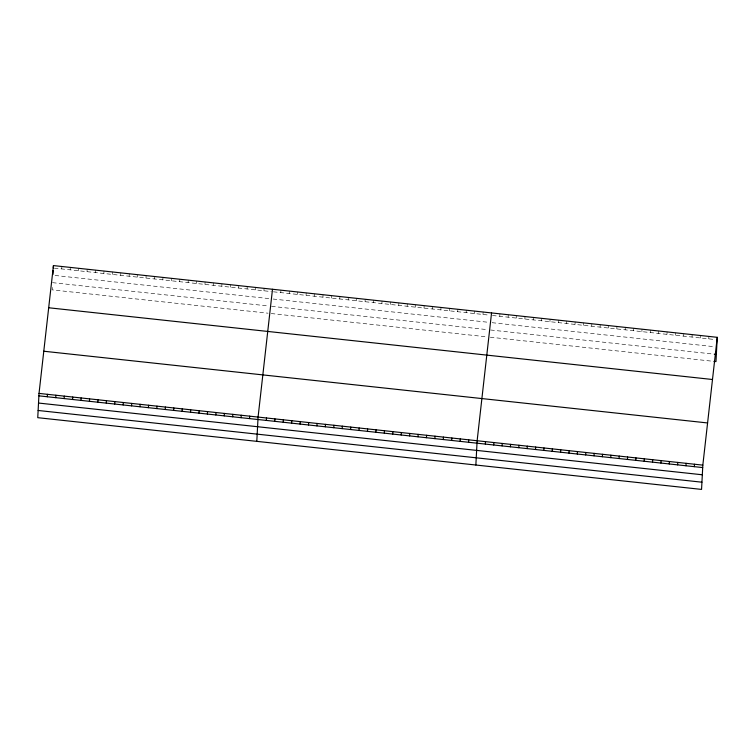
<?xml version="1.0" encoding="UTF-8"?>
<svg xmlns="http://www.w3.org/2000/svg" width="755" height="755" viewBox="0 0 755 755"><rect width="100%" height="100%" fill="white"/><g stroke="black" fill="none" stroke-linecap="round" stroke-linejoin="round"><path stroke-width="0.57" stroke-dasharray="3.77 2.83" d="M52.293 287.466L52.17 289.873L268.072 313.202M61.74 268.94L61.872 266.506M70.168 269.856L70.291 267.412M78.596 270.762L78.718 268.318M87.014 271.677L87.146 269.233M95.441 272.583L95.574 270.139M103.869 273.499L103.992 271.054M112.297 274.405L112.419 271.96M120.715 275.32L120.847 272.876M129.143 276.226L129.275 273.782M137.57 277.142L137.693 274.697M145.989 278.048L146.121 275.603M154.416 278.963L154.548 276.519M162.844 279.869L162.976 277.425M171.272 280.784L171.394 278.34M179.69 281.69L179.822 279.246M188.118 282.606L188.25 280.162M196.545 283.512L196.668 281.068M204.973 284.427L205.096 281.983M213.391 285.333L213.523 282.889M221.819 286.239L221.951 283.805M230.247 287.155L230.369 284.711M238.674 288.061L238.797 285.616M247.093 288.976L247.225 286.532M255.52 289.882L255.652 287.438M263.948 290.798L264.071 288.353M280.794 292.619L280.926 290.175M289.222 293.525L289.354 291.081M297.649 294.441L297.772 291.996M306.077 295.347L306.2 292.902M314.495 296.262L314.627 293.818M322.923 297.168L323.055 294.724M331.351 298.083L331.473 295.639M339.778 298.989L339.901 296.545M348.197 299.905L348.329 297.461M356.624 300.811L356.756 298.367M365.052 301.717L365.175 299.282M373.47 302.632L373.602 300.188M381.898 303.538L382.03 301.103M390.326 304.454L390.458 302.009M398.753 305.36L398.876 302.915M407.171 306.275L407.304 303.831M415.599 307.181L415.731 304.737M424.027 308.097L424.15 305.652M432.455 309.003L432.577 306.558M440.873 309.918L441.005 307.474M449.3 310.824L449.433 308.38M457.728 311.739L457.851 309.295M466.156 312.645L466.279 310.201M474.574 313.561L474.706 311.117M483.002 314.467L483.134 312.023M499.791 316.279L499.914 313.835M508.143 317.185L508.275 314.741M516.505 318.091L516.637 315.647M524.867 318.988L524.989 316.543M533.219 319.893L533.351 317.449M541.58 320.8L541.712 318.355M549.942 321.705L550.065 319.261M558.304 322.602L558.426 320.158M566.656 323.508L566.788 321.064M575.017 324.414L575.15 321.97M583.379 325.311L583.502 322.866M591.741 326.217L591.863 323.772M600.093 327.123L600.225 324.678M608.455 328.029L608.587 325.584M616.816 328.925L616.939 326.481M625.168 329.831L625.3 327.387M633.53 330.737L633.662 328.293M641.892 331.634L642.014 329.199M650.253 332.54L650.376 330.095M658.605 333.446L658.737 331.001M666.967 334.352L667.099 331.907M675.329 335.248L675.451 332.804M683.69 336.154L683.813 333.71M692.042 337.06L692.175 334.616M700.404 337.957L700.536 335.522M708.766 338.863L708.888 336.419M54.369 268.148L271.319 291.59M273.423 291.817L489.325 315.146M492.477 315.496L715.032 339.542M55.049 275.471L269.884 298.687M273.046 299.027L488.947 322.357M492.1 322.696L714.655 346.743M52.548 282.663L268.45 305.992M271.602 306.332L487.503 329.661M490.665 330.01L713.22 354.057M271.224 313.542L487.126 336.872M490.288 337.211L712.843 361.258"/><path stroke-width="1.13" d="M39.024 393.402L37.75 417.675L701.555 489.41L702.83 465.127L717.25 337.325L53.445 265.59L39.024 393.402L702.83 465.127M52.982 274.442L53.19 270.432M53.312 268.034L53.445 265.59M47.32 396.752L47.452 394.308M55.747 397.668L55.87 395.224M64.166 398.574L64.298 396.13M72.593 399.48L72.725 397.045M81.021 400.395L81.153 397.951M89.449 401.301L89.571 398.857M97.867 402.217L97.999 399.773M106.295 403.123L106.427 400.678M114.722 404.038L114.845 401.594M123.15 404.944L123.273 402.5M131.568 405.86L131.7 403.415M139.996 406.766L140.128 404.321M148.424 407.681L148.546 405.237M156.851 408.587L156.974 406.143M165.269 409.503L165.402 407.058M173.697 410.409L173.829 407.964M182.125 411.324L182.248 408.88M190.553 412.23L190.675 409.786M198.971 413.145L199.103 410.701M207.398 414.051L207.531 411.607M215.826 414.957L215.949 412.523M224.254 415.873L224.377 413.429M232.672 416.779L232.804 414.344M241.1 417.694L241.232 415.25M249.527 418.6L249.65 416.156M256.804 441.345L258.078 417.071L272.498 289.259M266.373 420.422L266.506 417.977M274.801 421.337L274.933 418.893M283.229 422.243L283.351 419.799M291.647 423.159L291.779 420.714M300.075 424.065L300.207 421.62M308.502 424.98L308.625 422.536M316.93 425.886L317.053 423.442M325.348 426.801L325.481 424.357M333.776 427.707L333.908 425.263M342.204 428.623L342.326 426.179M350.631 429.529L350.754 427.085M359.05 430.444L359.182 428M367.477 431.35L367.609 428.906M375.905 432.256L376.028 429.822M384.333 433.172L384.455 430.727M392.751 434.078L392.883 431.634M401.179 434.993L401.311 432.549M409.606 435.899L409.729 433.455M418.034 436.815L418.157 434.37M426.452 437.721L426.584 435.276M434.88 438.636L435.012 436.192M443.308 439.542L443.43 437.098M451.726 440.458L451.858 438.013M460.154 441.364L460.286 438.919M468.581 442.279L468.713 439.835M475.858 465.023L477.132 440.741L491.552 312.938M485.361 444.091L485.493 441.647M493.723 444.997L493.855 442.553M502.084 445.894L502.207 443.449M510.446 446.8L510.569 444.355M518.798 447.706L518.93 445.261M527.16 448.602L527.292 446.158M535.522 449.508L535.644 447.064M543.883 450.414L544.006 447.97M552.235 451.32L552.367 448.876M560.597 452.217L560.729 449.772M568.959 453.123L569.081 450.678M577.311 454.029L577.443 451.584M585.672 454.925L585.804 452.481M594.034 455.831L594.157 453.387M602.396 456.737L602.518 454.293M610.748 457.643L610.88 455.199M619.109 458.54L619.242 456.095M627.471 459.446L627.594 457.002M635.833 460.352L635.955 457.907M644.185 461.248L644.317 458.804M652.547 462.154L652.679 459.71M660.908 463.06L661.031 460.616M669.26 463.966L669.392 461.522M677.622 464.863L677.754 462.419M685.984 465.769L686.106 463.325M694.345 466.675L694.468 464.231M717.25 337.325L715.976 361.598L713.89 361.371M714.268 354.17L716.353 354.397M48.688 307.766L712.494 379.501M43.781 351.226L707.586 422.951M38.892 395.846L702.697 467.572M38.514 403.047L702.32 474.782M38.127 410.475L701.933 482.2"/></g></svg>
